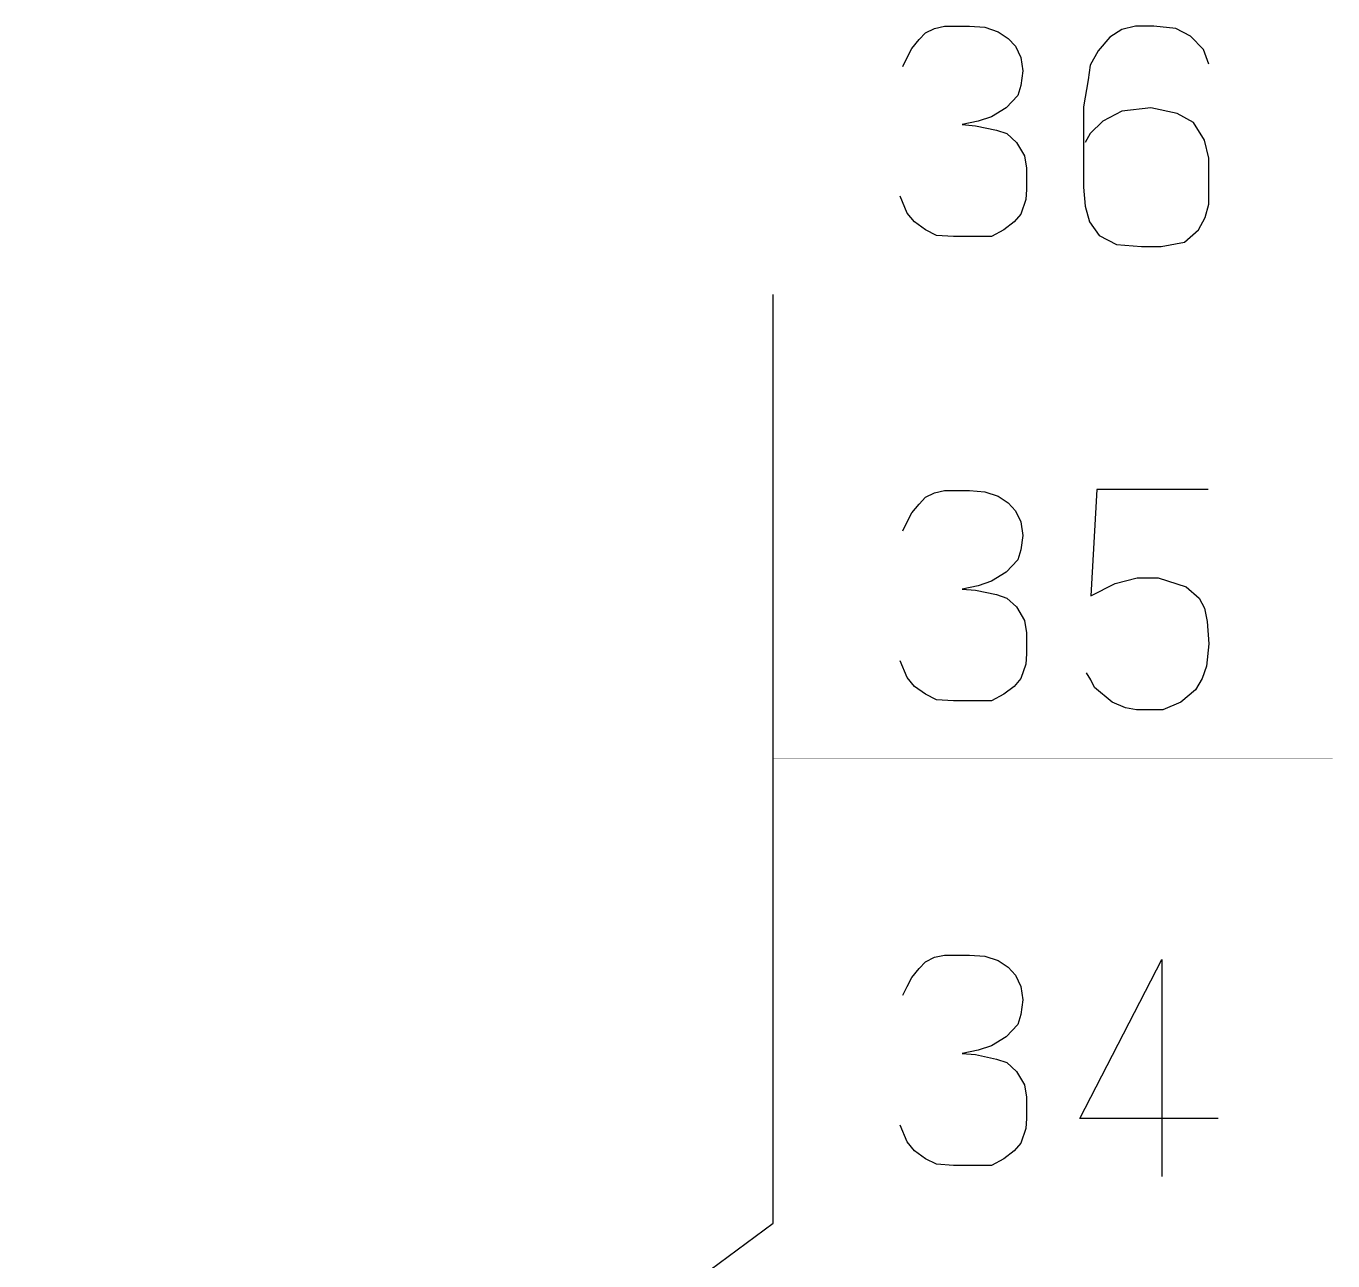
# Model space of a CAD drawing. Extents: x 0 to 8410, y 0 to 11890.
# Drawn here: x 736.2 to 1016.3, y 2005.4 to 2270.2 of the extents above; entities that cross this region are included whole.
import ezdxf

# ---------------------------------------------------------------- set-up
doc = ezdxf.new("R2010")
doc.units = 0
doc.header["$MEASUREMENT"] = 0
doc.layers.add('6', color=7, linetype='Continuous')
doc.layers.add('8', color=7, linetype='Continuous')

# ---------------------------------------------------------------- blocks, each defined once
blk = doc.blocks.new('BLKENT755')
at = {"layer": '8', "color": 2, "linetype": 'Continuous'}
for p, q in [((929.006, 2069.55), (930.889, 2070.51)), ((930.889, 2070.51), (933.085, 2070.99)), ((933.085, 2070.99), (938.418, 2070.99)), ((938.418, 2070.99), (941.712, 2070.75)), ((941.712, 2070.75), (944.536, 2069.79)), ((926.026, 2066.19), (927.594, 2068.11)), ((927.594, 2068.11), (929.006, 2069.55)), ((944.536, 2069.79), (946.732, 2068.35)), ((946.732, 2068.35), (948.3, 2066.67)), ((962.104, 2035.95), (979.673, 2070.03)), ((979.673, 2070.03), (979.673, 2023.47)), ((925.085, 2064.27), (926.026, 2066.19)), ((948.3, 2066.67), (949.398, 2064.27)), ((924.144, 2062.35), (925.085, 2064.27)), ((949.398, 2064.27), (949.869, 2061.39)), ((949.869, 2061.39), (949.398, 2058.27)), ((949.398, 2058.27), (948.771, 2056.11)), ((946.261, 2053.47), (943.124, 2051.55)), ((948.771, 2056.11), (946.261, 2053.47)), ((943.124, 2051.55), (940.3, 2050.59)), ((940.3, 2050.59), (936.849, 2049.87)), ((936.849, 2049.87), (939.673, 2049.63)), ((939.673, 2049.63), (944.222, 2048.67)), ((944.222, 2048.67), (946.418, 2047.95)), ((946.418, 2047.95), (948.457, 2046.03)), ((948.457, 2046.03), (950.183, 2043.15)), ((950.183, 2043.15), (950.653, 2040.51)), ((950.653, 2040.51), (950.653, 2035.95)), ((925.085, 2030.91), (923.516, 2034.51)), ((950.653, 2035.95), (950.496, 2033.79)), ((991.751, 2035.95), (962.104, 2035.95)), ((950.496, 2033.79), (949.398, 2030.67)), ((926.653, 2028.99), (925.085, 2030.91)), ((929.006, 2027.31), (926.653, 2028.99)), ((947.987, 2028.99), (945.791, 2027.31)), ((949.398, 2030.67), (947.987, 2028.99)), ((931.359, 2026.11), (929.006, 2027.31)), ((934.967, 2025.87), (931.359, 2026.11)), ((943.124, 2025.87), (934.967, 2025.87)), ((945.791, 2027.31), (943.124, 2025.87))]:
    blk.add_line(p, q, dxfattribs=at)
at = {"layer": '8', "color": 1, "linetype": 'Continuous'}
blk.add_line((738.672, 1897.12), (896.3, 2013.47), dxfattribs=at)
at = {"layer": '8', "color": 1, "linetype": 'Continuous', "const_width": 0.03}
blk.add_lwpolyline([(896.3, 2013.47), (1016.3, 2013.47)], dxfattribs=at)
at = {"layer": '8', "color": 1, "linetype": 'Continuous'}
blk.add_circle((738.672, 1897.12), 2.5, dxfattribs=at)
blk = doc.blocks.new('BLKENT756')
at = {"layer": '8', "color": 2, "linetype": 'Continuous'}
for p, q in [((927.594, 2167.71), (929.006, 2169.15)), ((929.006, 2169.15), (930.889, 2170.11)), ((930.889, 2170.11), (933.085, 2170.59)), ((933.085, 2170.59), (938.418, 2170.59)), ((938.418, 2170.59), (941.712, 2170.35)), ((941.712, 2170.35), (944.536, 2169.39)), ((944.536, 2169.39), (946.732, 2167.95)), ((965.712, 2170.83), (964.457, 2148.03)), ((989.555, 2170.83), (965.712, 2170.83)), ((925.085, 2163.87), (926.026, 2165.79)), ((926.026, 2165.79), (927.594, 2167.71)), ((946.732, 2167.95), (948.3, 2166.27)), ((948.3, 2166.27), (949.398, 2163.87)), ((924.144, 2161.95), (925.085, 2163.87)), ((949.398, 2163.87), (949.869, 2160.99)), ((949.869, 2160.99), (949.398, 2157.87)), ((949.398, 2157.87), (948.771, 2155.71)), ((948.771, 2155.71), (946.261, 2153.07)), ((946.261, 2153.07), (943.124, 2151.15)), ((969.634, 2150.67), (974.34, 2151.87)), ((974.34, 2151.87), (978.889, 2151.87)), ((978.889, 2151.87), (984.849, 2149.95)), ((940.3, 2150.19), (936.849, 2149.47)), ((936.849, 2149.47), (939.673, 2149.23)), ((939.673, 2149.23), (944.222, 2148.27)), ((943.124, 2151.15), (940.3, 2150.19)), ((964.457, 2148.03), (969.634, 2150.67)), ((984.849, 2149.95), (987.673, 2147.55)), ((944.222, 2148.27), (946.418, 2147.55)), ((946.418, 2147.55), (948.457, 2145.63)), ((987.673, 2147.55), (988.771, 2145.39)), ((948.457, 2145.63), (950.183, 2142.75)), ((988.771, 2145.39), (989.398, 2142.51)), ((950.183, 2142.75), (950.653, 2140.11)), ((989.398, 2142.51), (989.712, 2137.71)), ((950.653, 2140.11), (950.653, 2135.55)), ((989.712, 2137.71), (989.242, 2132.91)), ((950.653, 2135.55), (950.496, 2133.39)), ((925.085, 2130.51), (923.516, 2134.11)), ((950.496, 2133.39), (949.398, 2130.27)), ((989.242, 2132.91), (988.3, 2130.27)), ((926.653, 2128.59), (925.085, 2130.51)), ((949.398, 2130.27), (947.987, 2128.59)), ((964.457, 2130.03), (963.516, 2131.47)), ((965.242, 2128.35), (964.457, 2130.03)), ((988.3, 2130.27), (986.889, 2127.87)), ((929.006, 2126.91), (926.653, 2128.59)), ((931.359, 2125.71), (929.006, 2126.91)), ((945.791, 2126.91), (943.124, 2125.47)), ((947.987, 2128.59), (945.791, 2126.91)), ((969.006, 2125.23), (965.242, 2128.35)), ((986.889, 2127.87), (983.751, 2125.23)), ((934.967, 2125.47), (931.359, 2125.71)), ((943.124, 2125.47), (934.967, 2125.47)), ((971.83, 2124.03), (969.006, 2125.23)), ((974.183, 2123.55), (971.83, 2124.03)), ((979.83, 2123.55), (974.183, 2123.55)), ((983.751, 2125.23), (979.83, 2123.55))]:
    blk.add_line(p, q, dxfattribs=at)
at = {"layer": '8', "color": 1, "linetype": 'Continuous'}
blk.add_line((896.3, 2013.47), (896.3, 2113.07), dxfattribs=at)
at = {"layer": '8', "color": 1, "linetype": 'Continuous', "const_width": 0.03}
blk.add_lwpolyline([(896.3, 2113.07), (1016.3, 2113.07)], dxfattribs=at)
blk = doc.blocks.new('BLKENT757')
at = {"layer": '8', "color": 2, "linetype": 'Continuous'}
for p, q in [((929.006, 2268.75), (930.889, 2269.71)), ((930.889, 2269.71), (933.085, 2270.19)), ((933.085, 2270.19), (938.418, 2270.19)), ((938.418, 2270.19), (941.712, 2269.95)), ((941.712, 2269.95), (944.536, 2268.99)), ((971.045, 2269.47), (968.536, 2267.79)), ((974.026, 2270.19), (971.045, 2269.47)), ((977.947, 2270.19), (974.026, 2270.19)), ((982.653, 2269.71), (977.947, 2270.19)), ((985.791, 2268.03), (982.653, 2269.71)), ((926.026, 2265.39), (927.594, 2267.31)), ((927.594, 2267.31), (929.006, 2268.75)), ((944.536, 2268.99), (946.732, 2267.55)), ((946.732, 2267.55), (948.3, 2265.87)), ((968.536, 2267.79), (966.026, 2264.91)), ((988.614, 2265.15), (985.791, 2268.03)), ((925.085, 2263.47), (926.026, 2265.39)), ((948.3, 2265.87), (949.398, 2263.47)), ((966.026, 2264.91), (964.3, 2261.79)), ((989.712, 2262.03), (988.614, 2265.15)), ((924.144, 2261.55), (925.085, 2263.47)), ((949.398, 2263.47), (949.869, 2260.59)), ((964.3, 2261.79), (963.83, 2258.67)), ((949.869, 2260.59), (949.398, 2257.47)), ((963.83, 2258.67), (962.889, 2252.91)), ((948.771, 2255.31), (946.261, 2252.67)), ((949.398, 2257.47), (948.771, 2255.31)), ((946.261, 2252.67), (943.124, 2250.75)), ((962.889, 2252.91), (962.889, 2235.63)), ((977.32, 2252.67), (971.045, 2251.95)), ((982.967, 2251.47), (977.32, 2252.67)), ((940.3, 2249.79), (936.849, 2249.07)), ((943.124, 2250.75), (940.3, 2249.79)), ((966.967, 2249.79), (964.3, 2247.15)), ((971.045, 2251.95), (966.967, 2249.79)), ((986.418, 2249.55), (982.967, 2251.47)), ((988.771, 2245.71), (986.418, 2249.55)), ((936.849, 2249.07), (939.673, 2248.83)), ((939.673, 2248.83), (944.222, 2247.87)), ((944.222, 2247.87), (946.418, 2247.15)), ((946.418, 2247.15), (948.457, 2245.23)), ((964.3, 2247.15), (963.202, 2245.23)), ((948.457, 2245.23), (950.183, 2242.35)), ((989.712, 2241.87), (988.771, 2245.71)), ((950.183, 2242.35), (950.653, 2239.71)), ((989.712, 2235.39), (989.712, 2241.87)), ((950.653, 2239.71), (950.653, 2235.15)), ((962.889, 2235.63), (963.202, 2231.55)), ((925.085, 2230.11), (923.516, 2233.71)), ((950.496, 2232.99), (949.398, 2229.87)), ((950.653, 2235.15), (950.496, 2232.99)), ((989.712, 2232.03), (989.712, 2235.39)), ((926.653, 2228.19), (925.085, 2230.11)), ((963.202, 2231.55), (964.144, 2228.19)), ((988.928, 2229.15), (989.712, 2232.03)), ((929.006, 2226.51), (926.653, 2228.19)), ((947.987, 2228.19), (945.791, 2226.51)), ((949.398, 2229.87), (947.987, 2228.19)), ((964.144, 2228.19), (966.183, 2225.31)), ((987.516, 2226.51), (988.928, 2229.15)), ((931.359, 2225.31), (929.006, 2226.51)), ((934.967, 2225.07), (931.359, 2225.31)), ((943.124, 2225.07), (934.967, 2225.07)), ((945.791, 2226.51), (943.124, 2225.07)), ((966.183, 2225.31), (969.947, 2223.39)), ((984.536, 2223.87), (987.516, 2226.51)), ((969.947, 2223.39), (975.281, 2222.91)), ((975.281, 2222.91), (979.516, 2222.91)), ((979.516, 2222.91), (984.536, 2223.87))]:
    blk.add_line(p, q, dxfattribs=at)
at = {"layer": '8', "color": 1, "linetype": 'Continuous'}
blk.add_line((896.3, 2113.07), (896.3, 2212.67), dxfattribs=at)
at = {"layer": '8', "color": 1, "linetype": 'Continuous', "const_width": 0.03}
blk.add_lwpolyline([(896.3, 2212.67), (1016.3, 2212.67)], dxfattribs=at)

msp = doc.modelspace()

# ---------------------------------------------------------------- block references
at = {"layer": '6'}
for name in ['BLKENT757', 'BLKENT756', 'BLKENT755']:
    msp.add_blockref(name, (0, 0), dxfattribs=at)

doc.saveas('drawing.dxf')
